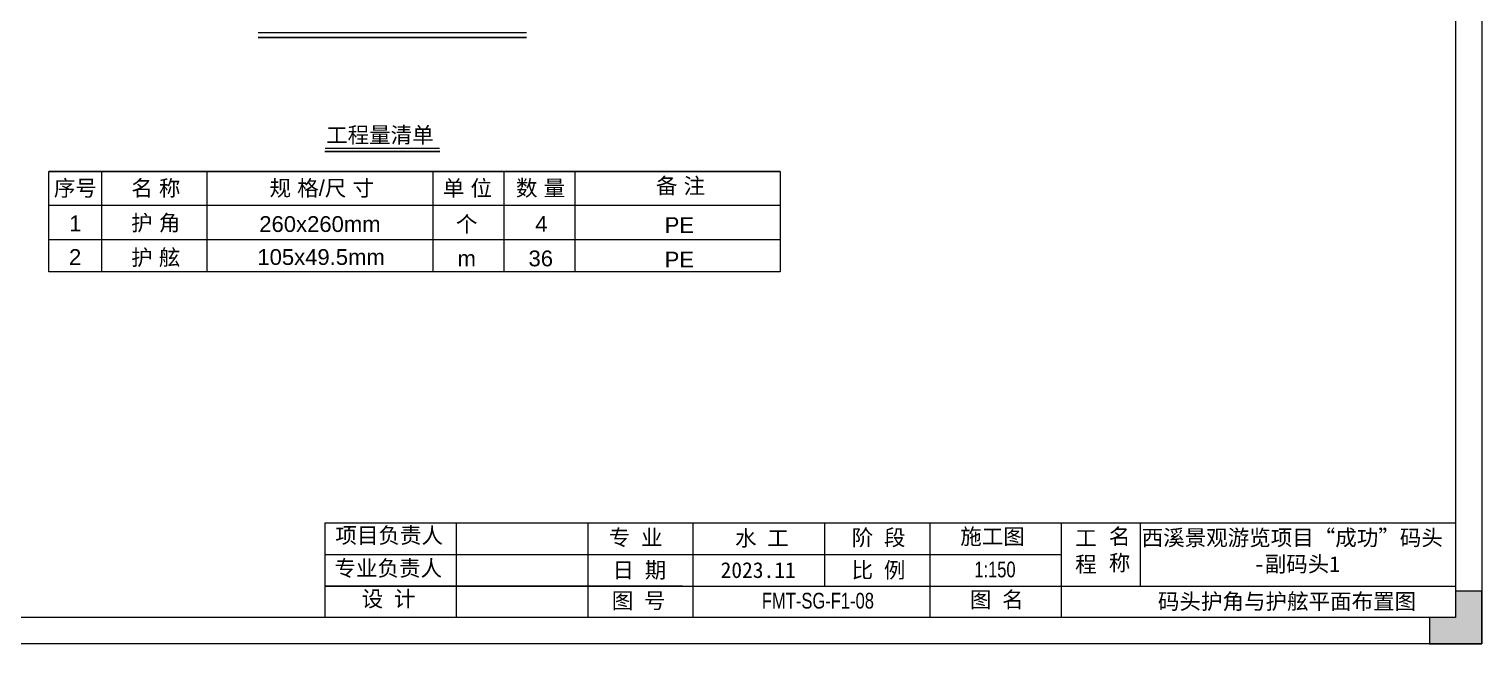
# Model space of a CAD drawing. Header units: millimetres. Extents: x 136606 to 1229059, y 82794 to 127566.
# Drawn here: x 679893 to 721326, y 82794 to 100326 of the extents above; entities that cross this region are included whole.
import ezdxf
from ezdxf.enums import TextEntityAlignment as Align

# ---------------------------------------------------------------- set-up
doc = ezdxf.new("R2010")
doc.units = ezdxf.units.MM
doc.layers.add('图框', color=7, linetype='Continuous', lineweight=13)
doc.layers.add('文本', color=3, linetype='Continuous', lineweight=13)
doc.styles.add('Arial', font='arial.ttf')
doc.styles.get("Standard").update_dxf_attribs({"font": 'arial.ttf'})

# ---------------------------------------------------------------- blocks, each defined once
blk = doc.blocks.new('GW-TK')
at = {"layer": '图框', "linetype": 'Continuous', "lineweight": 0}
h = blk.add_hatch(color=256, dxfattribs=at)
h.dxf.hatch_style = 1
h.paths.add_polyline_path([(927603.55, 464418.01), (927603.55, 464428.01), (927598.55, 464428.01), (927598.55, 464423.01), (927593.55, 464423.01), (927593.55, 464418.01)])
at = {"layer": '图框', "linetype": 'Continuous'}
for p, q in [((927383.55, 464441.02), (927383.55, 464423.01)), ((927408.55, 464441.02), (927408.55, 464423.01)), ((927433.55, 464441.02), (927433.55, 464423.01)), ((927453.55, 464441.02), (927453.55, 464423.01)), ((927478.55, 464441.02), (927478.55, 464429.01)), ((927498.55, 464441.02), (927498.55, 464423.01)), ((927523.55, 464441.02), (927523.55, 464423.01)), ((927538.55, 464441.02), (927538.55, 464429.01)), ((927383.55, 464435.01), (927523.55, 464435.01)), ((927451.56, 464429.01), (927383.55, 464429.01)), ((927383.55, 464429.01), (927598.55, 464429.01))]:
    blk.add_line(p, q, dxfattribs=at)
at = {"layer": '图框'}
for points in [[(927183.55, 464715.01), (927603.55, 464715.01), (927603.55, 464418.01), (927183.55, 464418.01)], [(927188.55, 464710.01), (927598.55, 464710.01), (927598.55, 464423.01), (927188.55, 464423.01)]]:
    blk.add_lwpolyline(points, close=True, dxfattribs=at)
at = {"layer": '图框', "linetype": 'Continuous'}
blk.add_lwpolyline([(927383.55, 464441.02), (927598.55, 464441.02)], dxfattribs=at)
at = {"layer": '图框', "linetype": 'Continuous', "lineweight": 0}
blk.add_lwpolyline([(927598.55, 464428.01), (927598.55, 464423.01), (927593.55, 464423.01), (927593.55, 464418.01), (927603.55, 464418.01), (927603.55, 464428.01)], close=True, dxfattribs=at)
at = {"layer": '图框', "linetype": 'Continuous', "char_height": 3, "attachment_point": 1}
for s, width, heights, insert in [('{\\fSimSun|b0|i0|c134|p2;项目负责人}', 26.0225, [0], (927385.56, 464440.15)), ('{\\fSimSun|b0|i0|c134|p2;专 业}', 12.8345, [0], (927437.53, 464439.73)), ('{\\fSimSun|b0|i0|c134|p2;阶 段}', 17.4775, [0], (927483.73, 464439.73)), ('{\\fSimSun|b0|i0|c134|p2;工 程}', 5.2119, [0], (927526.21, 464439.66)), ('{\\fSimSun|b0|i0|c134|p2;名 称}', 5.2119, [0], (927532.62, 464439.93)), ('{\\fSimSun|b0|i0|c134|p2;专业负责人}', 24.6361, [2.04], (927385.39, 464433.9)), ('{\\fSimSun|b0|i0|c134|p2;比 例}', 10.9146, [0], (927483.71, 464433.55)), ('{\\fSimSun|b0|i0|c134|p2;日 期}', 11.224, [0], (927438.25, 464433.55)), ('{\\fSimSun|b0|i0|c134|p2;设 计}', 16.2353, [0], (927390.55, 464428.09)), ('{\\fSimSun|b0|i0|c134|p2;图 号}', 23.6261, [0], (927438.11, 464427.75)), ('{\\fSimSun|b0|i0|c134|p2;图 名}', 12.066, [0], (927506.19, 464427.94))]:
    blk.add_mtext_dynamic_manual_height_columns(s, width=width, gutter_width=17.5, heights=heights, dxfattribs=dict(at, insert=insert))
at = {"layer": '图框', "color": 3, "linetype": 'Continuous', "char_height": 3, "attachment_point": 1}
for s, width, insert in [('{\\fSimSun|b0|i0|c134|p2;水 工}', 11.224, (927461.55, 464439.63)), ('\\pt9;{\\fSimSun|b0|i0|c134|p2;施工图}', 18.6303, (927504.36, 464439.94)), ('\\pi0.39911,t9.39911;{\\fSimSun|b0|i0|c134|p2;西溪景观游览项目“成功”码头\\P\\pi21.75744,t30.75744;-副码头1}', 60.0149, (927538.45, 464439.71)), ('{\\fSimSun|b0|i0|c134|p2;2023.11}', 11.224, (927458.8, 464433.55))]:
    blk.add_mtext_dynamic_manual_height_columns(s, width=width, gutter_width=17.5, heights=[0], dxfattribs=dict(at, insert=insert))

msp = doc.modelspace()

# ---------------------------------------------------------------- linework, layer by layer
for points in [[(686426.1451, 100085.5464), (694080.073, 100085.5464)], [(688331.867, 96837.2787), (691604.9147, 96837.2787)]]:
    msp.add_lwpolyline(points)
at = {"layer": '文本', "color": 7}
for p, q in [((701309.8734, 96267.1083), (680458.3992, 96267.1083)), ((681958.7426, 96267.1083), (681958.7426, 93406.2789)), ((684959.1116, 96267.1083), (684959.1116, 93406.2789)), ((691408.9537, 96267.1083), (691408.9537, 93406.2789)), ((693434.2403, 96267.1083), (693434.2403, 93406.2789)), ((695459.527, 96267.1083), (695459.527, 93406.2789)), ((701309.8734, 95291.7505), (680458.3992, 95291.7505)), ((681958.7426, 94316.7505), (680458.3992, 94316.7505)), ((701309.8734, 94316.7505), (681958.7426, 94316.7505)), ((701309.8734, 93406.2789), (680458.3992, 93406.2789))]:
    msp.add_line(p, q, dxfattribs=at)
for points, const_width in [([(686426.1451, 100223.0464), (694080.073, 100223.0464)], 41.0063), ([(688331.867, 96927.2787), (691604.9147, 96927.2787)], 32.805)]:
    msp.add_lwpolyline(points, dxfattribs=dict(at, const_width=const_width))
msp.add_lwpolyline([(680458.3992, 93406.2789), (680458.3992, 96267.1083), (701309.8734, 96267.1083), (701309.8734, 93406.2789)], dxfattribs=at)

# ---------------------------------------------------------------- block references
at = {"xscale": 150, "yscale": 150, "zscale": 150}
msp.add_blockref('GW-TK', (-138419206.0169, -69579907.2778), dxfattribs=at)

# ---------------------------------------------------------------- texts
at = {"layer": '文本', "color": 7}
msp.add_text('工程量清单', height=450, dxfattribs=at).set_placement((688363.785, 97306.4273), align=Align.MIDDLE_LEFT)
for s, p in [('备 注', (698471.1457, 95865.5699)), ('序号', (681213.8981, 95800.4687)), ('名 称', (683509.2209, 95800.4687)), ('规 格/尺 寸', (688240.3465, 95800.4687)), ('单 位', (692394.3853, 95800.4687)), ('数 量', (694479.501, 95800.4687)), ('1', (681213.1705, 94786.4811)), ('护 角', (683504.717, 94807.6206)), ('260x260mm', (688187.7152, 94765.7635)), ('个', (692373.3945, 94770.6181)), ('4', (694504.7297, 94770.6181)), ('PE', (698437.8235, 94736.9844)), ('2', (681206.9051, 93828.5097)), ('护 舷', (683504.717, 93823.2628)), ('105x49.5mm', (688220.1137, 93826.2398)), ('m', (692373.3945, 93786.2603)), ('36', (694485.7353, 93786.2603)), ('PE', (698437.8235, 93752.6265))]:
    msp.add_text(s, height=450, dxfattribs=at).set_placement(p, align=Align.MIDDLE)
at = {"layer": '文本', "style": 'Arial', "width": 0.75}
for s, p in [('1:150', (706847.7151, 84558.241)), ('FMT-SG-F1-08', (700792.558, 83667.0802))]:
    msp.add_text(s, height=450, dxfattribs=at).set_placement(p, align=Align.BOTTOM_LEFT)
at = {"layer": '文本', "color": 7, "style": 'Arial'}
msp.add_text('码头护角与护舷平面布置图', height=450, dxfattribs=at).set_placement((712084.729, 84008.3519), align=Align.MIDDLE_LEFT)

doc.saveas('drawing.dxf')
